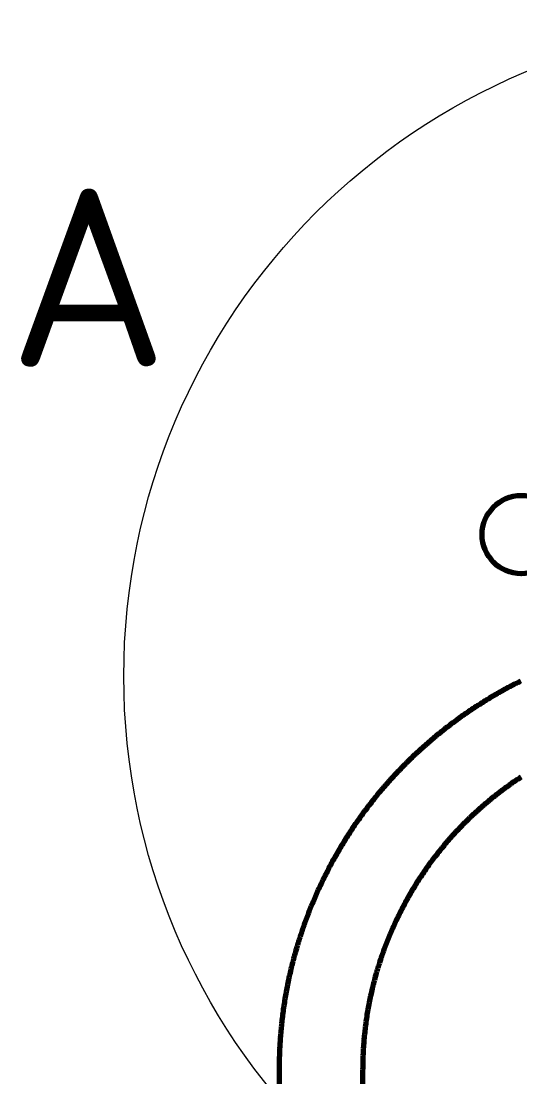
# Model space of a CAD drawing. Header units: millimetres. Extents: x 0 to 2382, y 0 to 420.
# Drawn here: x 261.96 to 275.98, y 298.5 to 328.18 of the extents above; entities that cross this region are included whole.
import ezdxf
from ezdxf.enums import TextEntityAlignment as Align

# ---------------------------------------------------------------- set-up
doc = ezdxf.new("R2010")
doc.units = ezdxf.units.MM
doc.linetypes.add('IRAM-E-TRAZOS', pattern=[5, 4, -1])
for name, color, linetype, lineweight in [('01-VISIBLE', 7, 'CONTINUOUS', 70), ('02-OCULTA', 4, 'IRAM-E-TRAZOS', 35), ('06-TEXTO', 7, 'CONTINUOUS', 25), ('08-FINA', 5, 'CONTINUOUS', 18)]:
    doc.layers.add(name, color=color, linetype=linetype, lineweight=lineweight)
doc.styles.add('ISO3098', font='isocpeur.ttf')

msp = doc.modelspace()

# ---------------------------------------------------------------- linework, layer by layer
at = {"layer": '01-VISIBLE'}
for p, q in [((269.212, 298.696), (269.212, 297.087)), ((271.562, 298.696), (271.562, 297.087))]:
    msp.add_line(p, q, dxfattribs=at)
for points in [[(276.012, 309.625), (275.967, 309.603), (275.922, 309.581), (275.878, 309.558), (275.833, 309.535), (275.788, 309.513), (275.744, 309.489), (275.7, 309.466), (275.656, 309.443), (275.611, 309.419), (275.567, 309.395), (275.524, 309.371), (275.48, 309.347), (275.436, 309.323), (275.392, 309.298), (275.349, 309.273), (275.305, 309.249), (275.262, 309.223), (275.219, 309.198), (275.176, 309.173), (275.133, 309.147), (275.09, 309.121), (275.047, 309.095), (275.005, 309.069), (274.962, 309.043), (274.919, 309.016), (274.877, 308.99), (274.835, 308.963), (274.793, 308.936), (274.751, 308.909), (274.709, 308.881), (274.667, 308.854), (274.625, 308.826), (274.584, 308.798), (274.542, 308.77), (274.501, 308.742), (274.46, 308.714), (274.419, 308.685), (274.378, 308.656), (274.337, 308.627), (274.296, 308.598), (274.256, 308.569), (274.215, 308.54), (274.175, 308.51), (274.134, 308.48), (274.094, 308.451), (274.054, 308.421), (274.014, 308.39), (273.975, 308.36), (273.935, 308.329), (273.895, 308.299), (273.856, 308.268), (273.817, 308.237), (273.778, 308.206), (273.739, 308.174), (273.7, 308.143), (273.661, 308.111), (273.622, 308.079), (273.584, 308.047), (273.546, 308.015), (273.507, 307.983), (273.469, 307.95), (273.431, 307.918), (273.394, 307.885), (273.356, 307.852), (273.318, 307.819), (273.281, 307.785), (273.244, 307.752), (273.207, 307.719), (273.17, 307.685), (273.133, 307.651), (273.096, 307.617), (273.059, 307.583), (273.023, 307.548), (272.987, 307.514), (272.951, 307.479), (272.915, 307.445), (272.879, 307.41), (272.843, 307.375), (272.807, 307.339), (272.772, 307.304), (272.737, 307.269), (272.702, 307.233), (272.667, 307.197), (272.632, 307.161), (272.597, 307.125), (272.562, 307.089), (272.528, 307.053), (272.494, 307.016), (272.46, 306.98), (272.426, 306.943), (272.392, 306.906), (272.358, 306.869), (272.325, 306.832), (272.292, 306.794), (272.258, 306.757), (272.225, 306.719), (272.192, 306.681), (272.16, 306.644), (272.127, 306.606), (272.095, 306.567), (272.063, 306.529), (272.03, 306.491), (271.999, 306.452), (271.967, 306.414), (271.935, 306.375), (271.904, 306.336), (271.872, 306.297), (271.841, 306.258), (271.81, 306.218), (271.779, 306.179), (271.749, 306.139), (271.718, 306.1), (271.688, 306.06), (271.658, 306.02), (271.628, 305.98), (271.598, 305.94), (271.568, 305.899), (271.539, 305.859), (271.51, 305.818), (271.48, 305.778), (271.451, 305.737), (271.423, 305.696), (271.394, 305.655), (271.365, 305.614), (271.337, 305.573), (271.309, 305.531), (271.281, 305.49), (271.253, 305.448), (271.226, 305.406), (271.198, 305.365), (271.171, 305.323), (271.144, 305.281), (271.117, 305.238), (271.09, 305.196), (271.063, 305.154), (271.037, 305.111), (271.011, 305.069), (270.985, 305.026), (270.959, 304.983), (270.933, 304.94), (270.907, 304.897), (270.882, 304.854), (270.857, 304.811), (270.832, 304.767), (270.807, 304.724), (270.782, 304.68), (270.758, 304.637), (270.734, 304.593), (270.709, 304.549), (270.685, 304.505), (270.662, 304.461), (270.638, 304.417), (270.615, 304.373), (270.592, 304.328), (270.569, 304.284), (270.546, 304.239), (270.523, 304.195), (270.501, 304.15), (270.478, 304.105), (270.456, 304.06), (270.434, 304.015), (270.412, 303.97), (270.391, 303.925), (270.369, 303.88), (270.348, 303.835), (270.327, 303.789), (270.306, 303.744), (270.286, 303.698), (270.265, 303.652), (270.245, 303.607), (270.225, 303.561), (270.205, 303.515), (270.186, 303.469), (270.166, 303.423), (270.147, 303.377), (270.128, 303.33), (270.109, 303.284), (270.09, 303.238), (270.071, 303.191), (270.053, 303.145), (270.035, 303.098), (270.017, 303.051), (269.999, 303.004), (269.982, 302.958), (269.964, 302.911), (269.947, 302.864), (269.93, 302.817), (269.913, 302.769), (269.896, 302.722), (269.88, 302.675), (269.864, 302.628), (269.848, 302.58), (269.832, 302.533), (269.816, 302.485), (269.801, 302.438), (269.786, 302.39), (269.771, 302.342), (269.756, 302.294), (269.741, 302.247), (269.726, 302.199), (269.712, 302.151), (269.698, 302.103), (269.684, 302.055), (269.671, 302.007), (269.657, 301.958), (269.644, 301.91), (269.631, 301.862), (269.618, 301.813), (269.605, 301.765), (269.593, 301.717), (269.58, 301.668), (269.568, 301.619), (269.556, 301.571), (269.545, 301.522), (269.533, 301.474), (269.522, 301.425), (269.511, 301.376), (269.5, 301.327), (269.489, 301.278), (269.479, 301.229), (269.468, 301.18), (269.458, 301.131), (269.448, 301.082), (269.439, 301.033), (269.429, 300.984), (269.42, 300.935), (269.411, 300.886), (269.402, 300.836), (269.393, 300.787), (269.385, 300.738), (269.376, 300.688), (269.368, 300.639), (269.36, 300.59), (269.353, 300.54), (269.345, 300.491), (269.338, 300.441), (269.331, 300.392), (269.324, 300.342), (269.317, 300.292), (269.311, 300.243), (269.305, 300.193), (269.299, 300.143), (269.293, 300.094), (269.287, 300.044), (269.282, 299.994), (269.277, 299.945), (269.272, 299.895), (269.267, 299.845), (269.262, 299.795), (269.258, 299.745), (269.254, 299.695), (269.25, 299.645), (269.246, 299.596), (269.242, 299.546), (269.239, 299.496), (269.236, 299.446), (269.233, 299.396), (269.23, 299.346), (269.227, 299.296), (269.225, 299.246), (269.223, 299.196), (269.221, 299.146), (269.219, 299.096), (269.218, 299.046), (269.216, 298.996), (269.215, 298.946), (269.214, 298.896), (269.213, 298.846), (269.213, 298.796), (269.213, 298.746), (269.212, 298.696)], [(276.016, 306.929), (275.975, 306.901), (275.933, 306.873), (275.891, 306.846), (275.85, 306.818), (275.809, 306.789), (275.768, 306.761), (275.727, 306.732), (275.686, 306.703), (275.645, 306.674), (275.605, 306.645), (275.564, 306.615), (275.524, 306.585), (275.484, 306.555), (275.444, 306.525), (275.404, 306.495), (275.365, 306.464), (275.325, 306.433), (275.286, 306.402), (275.247, 306.371), (275.208, 306.34), (275.169, 306.308), (275.13, 306.277), (275.092, 306.245), (275.053, 306.212), (275.015, 306.18), (274.977, 306.148), (274.939, 306.115), (274.902, 306.082), (274.864, 306.049), (274.827, 306.015), (274.79, 305.982), (274.753, 305.948), (274.716, 305.914), (274.679, 305.88), (274.643, 305.846), (274.607, 305.812), (274.571, 305.777), (274.535, 305.742), (274.499, 305.707), (274.463, 305.672), (274.428, 305.637), (274.393, 305.601), (274.358, 305.565), (274.323, 305.53), (274.288, 305.493), (274.254, 305.457), (274.219, 305.421), (274.185, 305.384), (274.151, 305.347), (274.118, 305.31), (274.084, 305.273), (274.051, 305.236), (274.017, 305.199), (273.984, 305.161), (273.952, 305.123), (273.919, 305.085), (273.887, 305.047), (273.855, 305.009), (273.822, 304.97), (273.791, 304.932), (273.759, 304.893), (273.728, 304.854), (273.696, 304.815), (273.665, 304.776), (273.635, 304.736), (273.604, 304.697), (273.574, 304.657), (273.543, 304.617), (273.513, 304.577), (273.484, 304.537), (273.454, 304.497), (273.425, 304.456), (273.395, 304.415), (273.366, 304.375), (273.338, 304.334), (273.309, 304.293), (273.281, 304.251), (273.252, 304.21), (273.225, 304.169), (273.197, 304.127), (273.169, 304.085), (273.142, 304.043), (273.115, 304.001), (273.088, 303.959), (273.061, 303.917), (273.035, 303.874), (273.009, 303.832), (272.983, 303.789), (272.957, 303.746), (272.931, 303.703), (272.906, 303.66), (272.881, 303.617), (272.856, 303.573), (272.831, 303.53), (272.807, 303.486), (272.783, 303.442), (272.759, 303.398), (272.735, 303.354), (272.711, 303.31), (272.688, 303.266), (272.665, 303.222), (272.642, 303.177), (272.619, 303.132), (272.597, 303.088), (272.575, 303.043), (272.553, 302.998), (272.531, 302.953), (272.509, 302.908), (272.488, 302.863), (272.467, 302.817), (272.446, 302.772), (272.425, 302.726), (272.405, 302.68), (272.385, 302.635), (272.365, 302.589), (272.345, 302.543), (272.326, 302.497), (272.307, 302.45), (272.288, 302.404), (272.269, 302.358), (272.251, 302.311), (272.232, 302.265), (272.214, 302.218), (272.196, 302.171), (272.179, 302.124), (272.162, 302.077), (272.145, 302.03), (272.128, 301.983), (272.111, 301.936), (272.095, 301.889), (272.079, 301.841), (272.063, 301.794), (272.047, 301.746), (272.032, 301.699), (272.017, 301.651), (272.002, 301.603), (271.987, 301.556), (271.973, 301.508), (271.958, 301.46), (271.945, 301.412), (271.931, 301.363), (271.917, 301.315), (271.904, 301.267), (271.891, 301.219), (271.879, 301.17), (271.866, 301.122), (271.854, 301.073), (271.842, 301.025), (271.83, 300.976), (271.819, 300.927), (271.808, 300.879), (271.797, 300.83), (271.786, 300.781), (271.775, 300.732), (271.765, 300.683), (271.755, 300.634), (271.745, 300.585), (271.736, 300.536), (271.727, 300.487), (271.718, 300.437), (271.709, 300.388), (271.701, 300.339), (271.692, 300.29), (271.684, 300.24), (271.677, 300.191), (271.669, 300.141), (271.662, 300.092), (271.655, 300.042), (271.648, 299.993), (271.642, 299.943), (271.636, 299.893), (271.63, 299.844), (271.624, 299.794), (271.619, 299.744), (271.613, 299.694), (271.608, 299.645), (271.604, 299.595), (271.599, 299.545), (271.595, 299.495), (271.591, 299.445), (271.587, 299.395), (271.584, 299.346), (271.581, 299.296), (271.578, 299.246), (271.575, 299.196), (271.573, 299.146), (271.571, 299.096), (271.569, 299.046), (271.567, 298.996), (271.566, 298.946), (271.565, 298.896), (271.564, 298.846), (271.563, 298.796), (271.563, 298.746), (271.562, 298.696)]]:
    msp.add_lwpolyline(points, dxfattribs=at)
msp.add_circle((276.021, 313.746), 1.1, dxfattribs=at)
at = {"layer": '02-OCULTA'}
msp.add_circle((276.021, 313.746), 1.1, dxfattribs=at)
at = {"layer": '08-FINA'}
msp.add_circle((283.262, 309.766), 18.417, dxfattribs=at)

# ---------------------------------------------------------------- texts
at = {"layer": '06-TEXTO', "style": 'ISO3098'}
msp.add_text('A', height=5, dxfattribs=at).set_placement((263.849, 320.975), align=Align.MIDDLE_CENTER)

doc.saveas('drawing.dxf')
